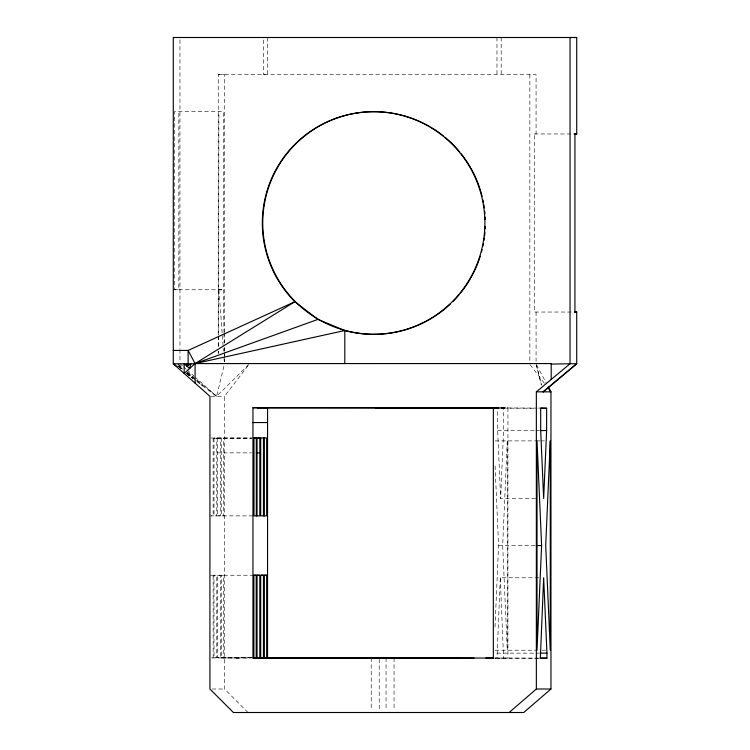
<?xml version="1.0" encoding="UTF-8"?>
<svg xmlns="http://www.w3.org/2000/svg" width="750" height="750" viewBox="0 0 750 750"><rect width="100%" height="100%" fill="white"/><g stroke="black" fill="none" stroke-linecap="round" stroke-linejoin="round"><path stroke-width="0.56" stroke-dasharray="3.75 2.81" d="M218.25 289.772L223.359 289.772L174.403 289.772L174.403 111.703L223.359 111.694L223.359 289.772L223.997 332.672M214.012 438.122L214.012 515.878L216.778 515.869L216.778 438.206L214.012 438.122L251.231 438.122M217.669 437.963L217.669 515.869L220.425 515.869L220.425 437.963M218.503 334.856L218.916 111.703M221.316 437.963L221.316 515.869L223.631 515.869L223.631 437.963M248.006 712.5L224.522 689.006L224.522 396.328L248.803 364.669M224.456 352.256L224.456 361.631L224.288 352.378M224.456 351.084L224.456 347.569M224.456 342.881L224.456 333.516M224.456 332.344L224.475 74.597L218.25 74.597L218.25 334.856M535.519 498.497L500.625 498.506L497.653 430.556L497.672 407.981L493.341 407.728M502.509 407.953L495.338 407.981L503.616 408.141L503.597 430.556L500.625 498.506M495.15 407.728L507.937 407.728L507.928 658.059L494.869 658.172M218.344 353.344L218.362 351.038M218.4 346.406L218.494 336.009M495.009 626.962L498.572 545.559L495.009 464.166M539.222 658.172L496.988 658.181L500.278 577.772L539.091 577.772M211.031 396.328L216.591 396.328L224.456 363.975M197.269 381.788L216.591 396.328L249.497 363.769M494.428 408.066L507.937 407.728M236.156 658.116L250.875 657.975M218.25 74.597L536.072 74.597L536.072 133.959L534.291 133.959L534.291 312.037L574.931 312.037M534.291 133.959L574.931 133.959M174.403 289.772L178.847 289.772L178.847 111.694M197.175 380.091L216.591 396.328L224.522 396.328M497.653 430.556L534.994 430.547M536.034 430.547L539.522 430.547M253.997 438.019L210.806 438.019L213.131 438.019L213.131 515.878L210.806 515.878L253.997 515.878M216.778 438.206L251.662 438.206M495.159 440.906L535.856 440.897M536.334 440.897L539.822 440.897M540.984 440.897L544.472 440.897M216.778 452.869L251.662 452.869M498.572 545.559L535.781 545.55M253.884 575.231L210.806 575.231L213.131 575.231L213.131 657.9L210.806 657.9L251.691 657.9M495.159 650.212L535.856 650.212M542.147 650.203L545.634 650.203M496.988 653.147L539.222 653.137M251.409 657.703L214.012 657.703L214.012 575.231L216.778 575.231L216.778 657.694M251.831 657.741L217.669 657.741L217.669 575.231L220.425 575.231L220.425 657.741M238.472 658.116L221.316 658.116L221.316 575.231L223.631 575.231L223.631 658.116M495.094 658.059L538.959 658.172M212.166 689.006L224.522 689.006M494.456 407.925L537.197 408.075M538.359 408.084L540.684 408.084M503.616 408.141L535.003 408.216M495.413 408L504.544 408.047L495.234 408.009M495.159 658.116L496.988 658.181M186.234 373.491L192.703 378.356L186.6 373.041M182.344 369.047L177.909 365.381L180.497 367.716M187.659 373.444L195.638 380.044M196.528 380.775L202.734 385.903L196.706 380.578M186.638 373.331L192.703 378.356M177.75 363.844L183.047 368.278M187.463 371.972L193.641 377.137M178.228 366.122L182.372 369.731M177.928 365.981L179.466 367.331M178.613 364.613L182.916 368.409M187.228 372.216L195.844 379.819M179.963 363.581L182.578 365.916M183.45 366.694L186.066 369.037M186.938 369.816L193.912 376.059M194.784 376.837L216.591 396.328M177.994 365.972L179.503 367.322M178.5 366.094L182.447 369.722M530.044 364.669L545.381 384.6M536.494 364.762L546.675 383.822M536.25 364.884L541.528 385.106L536.353 364.866M218.916 289.772L223.5 351.216M224.025 358.172L224.278 361.65M500.278 577.772L503.578 658.172M224.006 333.825L224.147 343.106M224.213 347.738L224.269 351.216M536.072 312.028L536.072 361.444M529.847 74.597L529.847 363.75M501.188 37.5L501.188 74.597M496.969 37.5L496.969 74.597M394.05 658.05L394.05 710.175M386.053 658.05L386.053 710.184M379.209 659.212L379.209 710.175M371.212 658.05L371.212 710.184M267.647 37.5L267.647 74.597L263.428 74.597L263.428 39.816M218.25 336.009L218.25 346.406M218.25 351.038L218.25 353.344M179.953 39.834L179.963 348.384M179.963 349.556L179.963 362.409M507.263 440.906L502.688 545.559L507.263 650.212L507.263 440.906"/><path stroke-width="1.12" d="M186.909 363.75L186.909 366.131L190.856 363.872L195.084 363.581L551.194 363.572L551.194 379.472L536.353 391.856L536.353 689.006L509.156 712.5M188.128 365.428L188.128 350.438L294.909 301.697A111.3 111.281 90 0 1 326.569 122.128A111.3 111.281 90 0 1 484.462 213.3A111.3 111.281 90 0 1 344.794 330.506L195.084 363.581L184.191 373.444L184.191 363.75L189.637 368.512L190.856 363.872L173.287 363.75L173.287 37.5L576.712 37.5L576.712 133.959L574.931 133.959L574.931 312.037L576.712 312.028L576.712 363.75L543.291 391.847M493.922 658.059L252.956 658.05L252.956 422.559L252.966 407.719L493.941 407.728M256.312 515.878L256.312 438.019L253.978 438.019L253.997 515.878L259.809 515.878L259.809 438.206L257.044 438.122L257.044 515.878M263.456 515.869L263.456 437.963M264.347 515.869L264.347 437.963M263.278 657.844L267.553 658.05L267.562 407.709L252.966 407.719M344.794 363.581L344.794 330.506L317.963 319.387L294.909 301.697L195.084 363.581L195.084 383.137M493.341 407.728L493.331 658.059L485.906 658.05M546.628 430.547L546.628 408.244L540.684 408.084L540.684 430.547L543.656 498.497L546.628 430.547L540.816 430.547M176.991 366.534L173.287 363.75L209.925 396.328L209.916 689.016L233.391 712.5L523.753 712.5L550.959 689.006L550.959 391.847L548.278 386.831M541.603 545.55L537.019 650.212L537.019 440.897L541.603 545.55L536.944 545.55M551.194 379.472L570.037 363.75L576.712 363.75L543.019 391.847M317.963 319.387L195.084 363.581L188.128 350.438L173.287 350.438M264.469 657.703L252.956 658.05M260.372 658.05L261.309 657.9M551.194 364.097L570.037 363.75L570.047 37.5L576.712 37.5M574.387 133.959L576.712 133.959M574.387 312.028L576.712 312.028M536.353 391.856L550.959 391.847L548.869 389.128M257.297 407.85L494.166 407.981M252.956 422.559L267.553 422.559M253.997 438.019L256.312 438.019M256.791 438.15L259.116 438.15M256.322 438.206L259.809 438.206M256.322 452.869L259.809 452.869M266.663 657.806L266.663 575.231L264.347 575.231L264.347 657.806L263.456 657.741L263.456 575.231L260.691 575.231L260.7 657.741L259.809 657.694L259.809 575.231L257.044 575.231L257.044 657.703L256.209 657.9L256.209 575.231L253.884 575.231L253.884 657.9M253.875 575.231L259.809 575.231M261.131 575.231L266.663 575.231M540.103 653.137L546.947 653.137L546.947 658.172L540.356 658.172L543.656 577.762L546.947 653.137M256.425 657.694L381.459 658.05M260.409 657.741L274.078 657.806M540.103 658.172L546.947 658.172M536.353 689.006L550.959 689.006M375.281 407.794L494.334 407.944M473.981 658.125L267.225 657.694M380.147 658.05L263.625 657.9L320.906 658.05M382.481 658.05L458.925 658.125M493.313 407.925L433.547 407.766L494.062 408.009M540.816 408.225L546.628 408.244M494.269 408L468.028 407.859L494.428 408.066M270.872 657.741L271.762 657.806M450.244 304.106A111.3 111.281 90 0 1 300.759 306.75A111.3 111.281 90 0 1 283.556 158.212A111.3 111.281 90 0 1 429.684 126.609M430.688 127.191A111.3 111.281 90 0 1 443.175 135.778M444.994 137.259A111.3 111.281 90 0 1 459.778 152.034M461.25 153.853A111.3 111.281 90 0 1 470.419 167.344M470.991 168.347A111.3 111.281 90 0 1 481.238 193.078M481.537 194.194A111.3 111.281 90 0 1 482.109 196.425M482.888 199.828A111.3 111.281 90 0 1 483.356 202.116M483.769 204.412A111.3 111.281 90 0 1 484.303 207.891M484.725 211.378A111.3 111.281 90 0 1 484.941 213.713M485.175 217.2A111.3 111.281 90 0 1 485.278 219.525M485.278 226.463A111.3 111.281 90 0 1 485.175 228.787M484.941 232.284A111.3 111.281 90 0 1 484.594 235.781M484.303 238.106A111.3 111.281 90 0 1 483.956 240.422M483.356 243.881A111.3 111.281 90 0 1 482.888 246.169M482.109 249.562A111.3 111.281 90 0 1 481.537 251.803M480.244 256.247A111.3 111.281 90 0 1 470.991 277.641M470.419 278.644A111.3 111.281 90 0 1 460.519 293.053M459.028 294.853A111.3 111.281 90 0 1 452.738 301.697M260.691 437.963L260.691 515.869L266.663 515.869L266.663 437.963L260.691 437.963M550.284 440.897L545.709 545.55L550.284 650.203L550.284 440.897"/></g></svg>
